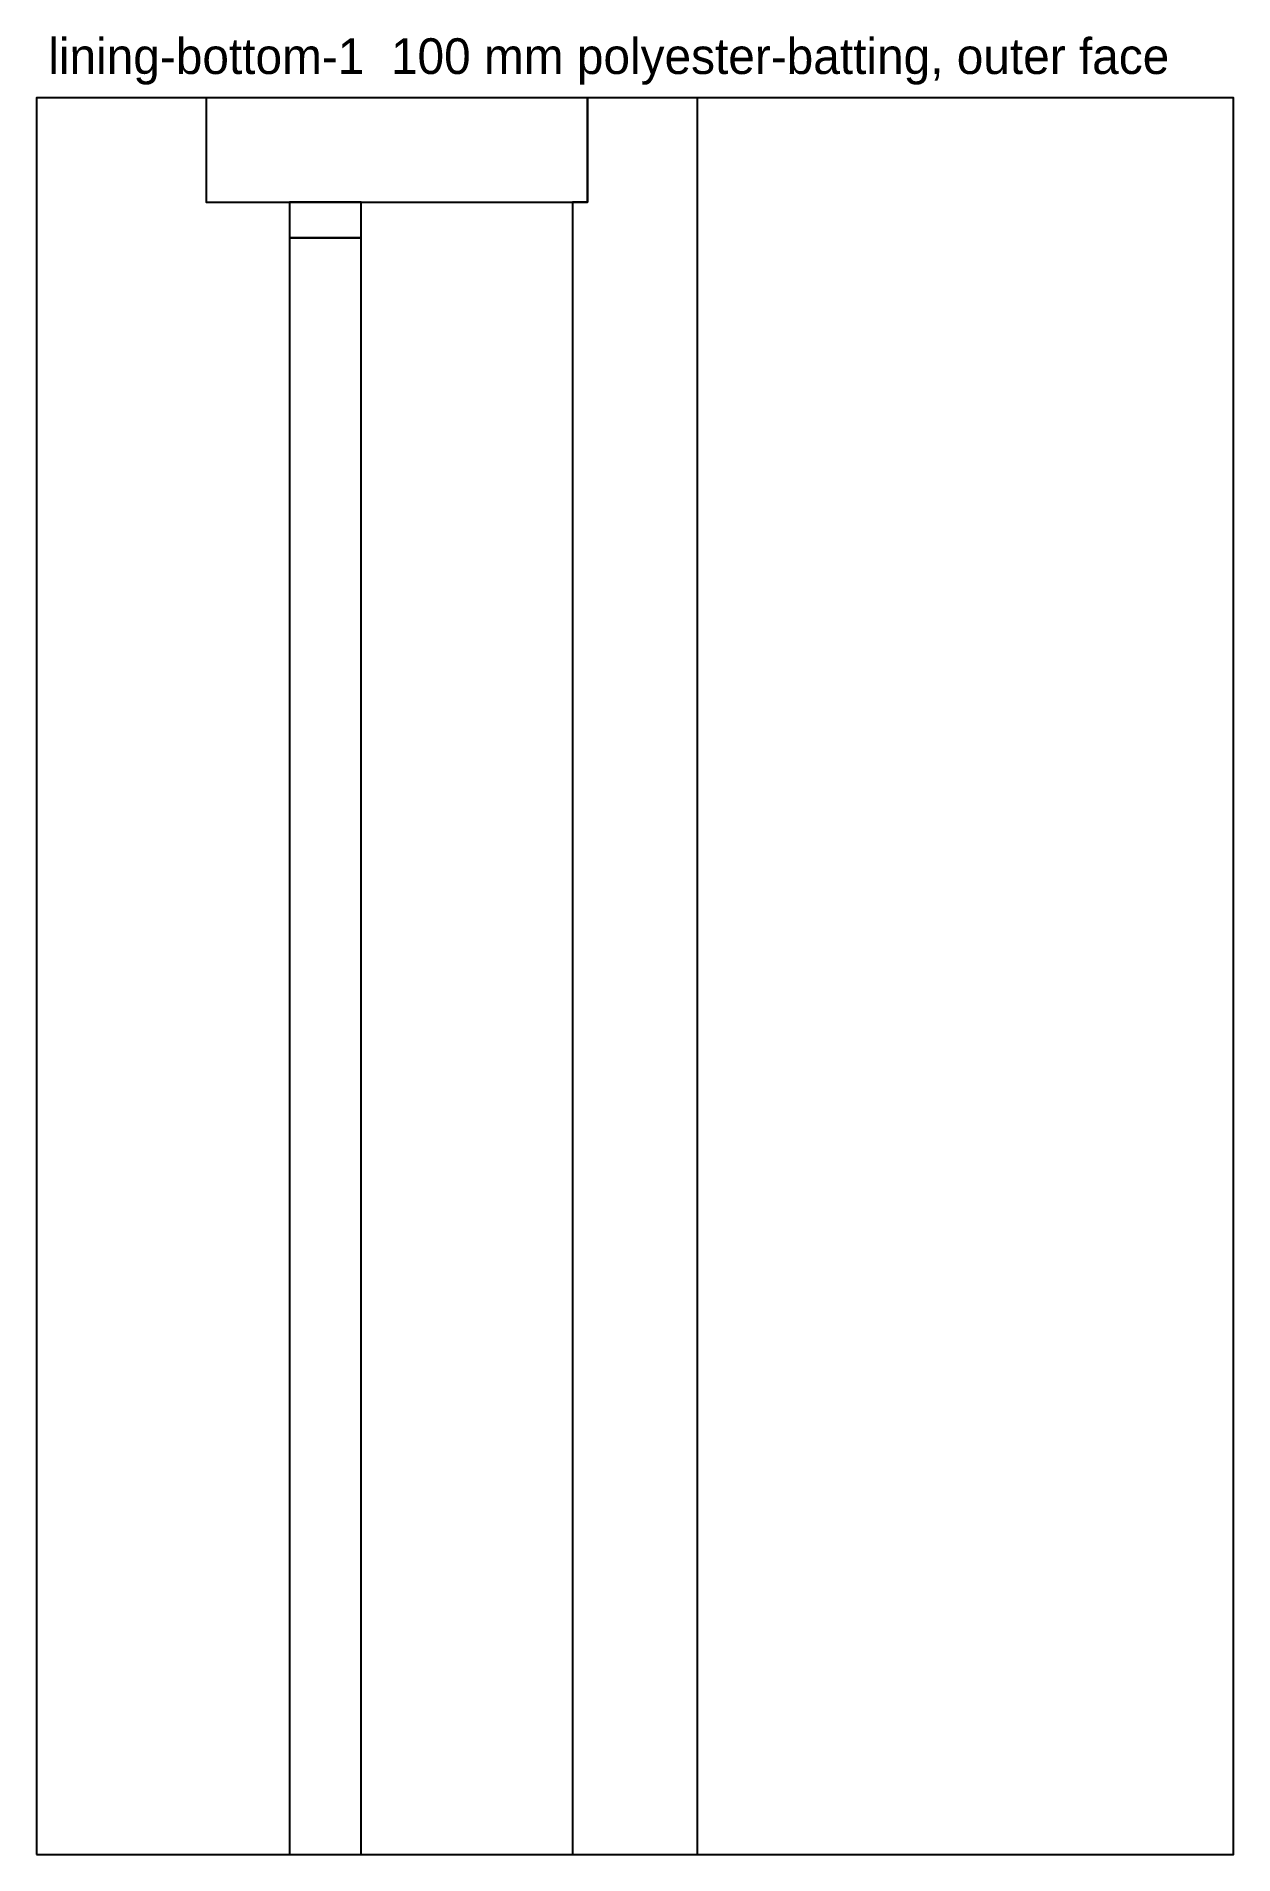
# Model space of a CAD drawing. Header units: millimetres. Extents: x 0 to 201, y 0 to 305.
import ezdxf

# ---------------------------------------------------------------- set-up
doc = ezdxf.new("R2010")
doc.units = ezdxf.units.MM
for name, color, linetype in [('CUT_OUTSIDE', 1, 'Continuous'), ('NOTES', 7, 'Continuous'), ('POCKET_10.5MM', 3, 'Continuous'), ('POCKET_57.5MM', 3, 'Continuous'), ('POCKET_60MM', 3, 'Continuous'), ('POCKET_73.5MM', 3, 'Continuous')]:
    doc.layers.add(name, color=color, linetype=linetype)

msp = doc.modelspace()

# ---------------------------------------------------------------- linework, layer by layer
at = {"layer": 'CUT_OUTSIDE'}
msp.add_lwpolyline([(0, 0), (201, 0), (201, 295), (0, 295), (0, 0)], close=True, dxfattribs=at)
at = {"layer": 'POCKET_10.5MM'}
msp.add_lwpolyline([(42.5, 271.5), (42.5, 0), (54.5, 0), (54.5, 271.5), (42.5, 271.5)], close=True, dxfattribs=at)
at = {"layer": 'POCKET_57.5MM'}
msp.add_lwpolyline([(42.5, 277.5), (42.5, 271.5), (54.5, 271.5), (54.5, 277.5), (42.5, 277.5)], close=True, dxfattribs=at)
at = {"layer": 'POCKET_60MM'}
msp.add_lwpolyline([(90, 277.5), (90, 0), (111, 0), (111, 295), (92.5, 295), (92.5, 277.5), (90, 277.5)], close=True, dxfattribs=at)
at = {"layer": 'POCKET_73.5MM'}
msp.add_lwpolyline([(28.5, 295), (28.5, 277.5), (92.5, 277.5), (92.5, 295), (28.5, 295)], close=True, dxfattribs=at)

# ---------------------------------------------------------------- texts
at = {"layer": 'NOTES'}
msp.add_text('lining-bottom-1  100 mm polyester-batting, outer face', height=6, dxfattribs=at).set_placement((2, 299))

doc.saveas('drawing.dxf')
